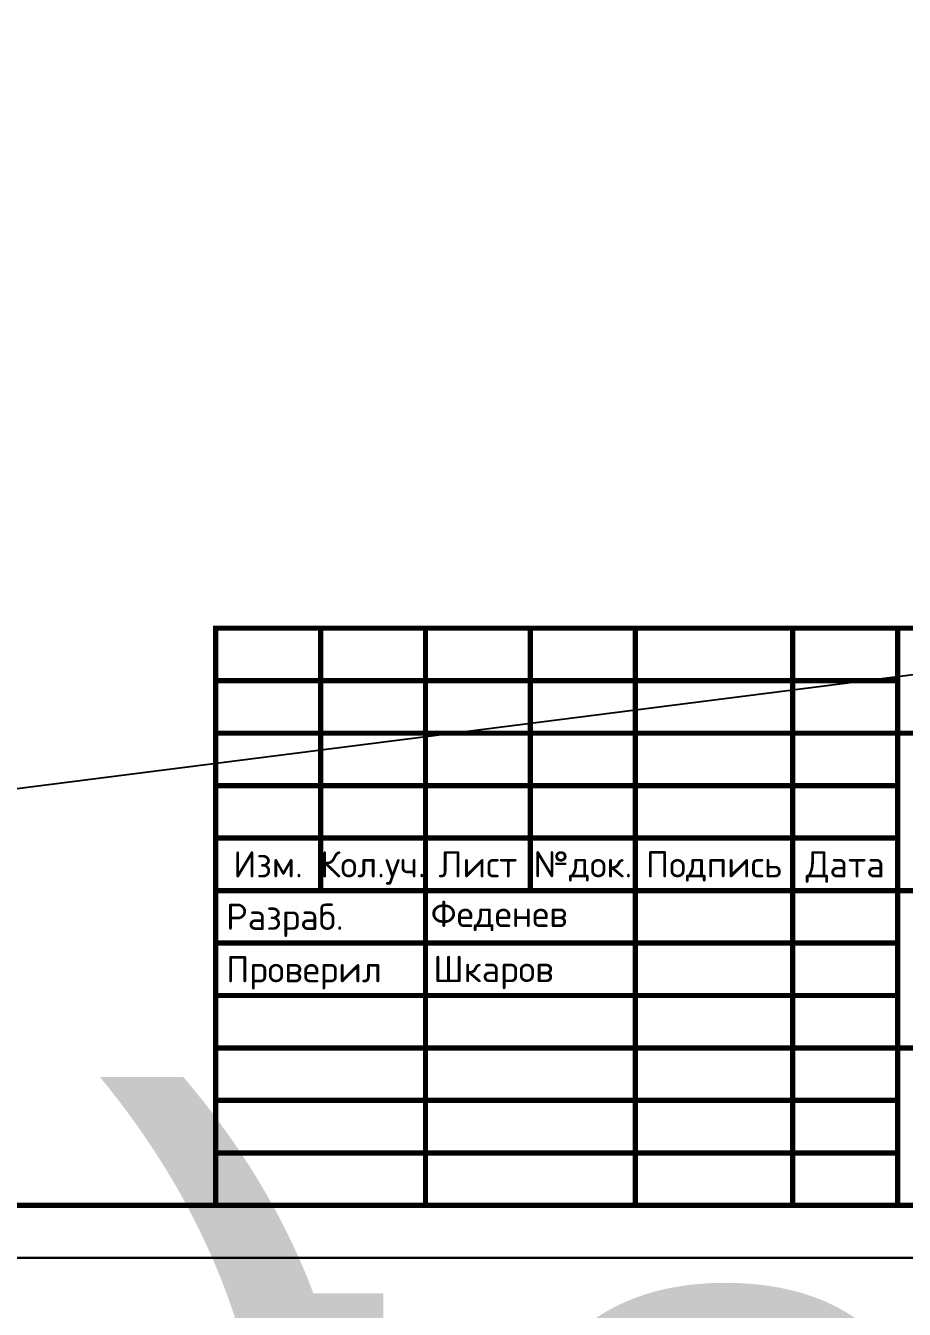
# Model space of a CAD drawing. Header units: millimetres. Extents: x -112426 to 8831, y 1218 to 38707.
# Drawn here: x 2643.9 to 2727.6, y 1396.3 to 1518.6 of the extents above; entities that cross this region are included whole.
import ezdxf
from ezdxf.enums import TextEntityAlignment as Align

# ---------------------------------------------------------------- set-up
doc = ezdxf.new("R2018")
doc.units = ezdxf.units.MM
doc.layers.add('Размеры на чертеже', color=250, linetype='Continuous', lineweight=25)
doc.styles.add('-ISOCPEUR-', font='isocpeur.ttf')
doc.styles.get("Standard").update_dxf_attribs({"font": 'arial.ttf'})

# ---------------------------------------------------------------- blocks, each defined once
blk = doc.blocks.new('*U168')
blk.add_lwpolyline([(0, 0), (420, 0), (420, -297), (0, -297)], close=True)
at = {"const_width": 0.5}
blk.add_lwpolyline([(20, -5), (415, -5), (415, -292), (20, -292)], close=True, dxfattribs=at)
for points in [[(230, -292), (230, -237), (415, -237)], [(240, -237), (240, -262)], [(250, -237), (250, -292)], [(260, -237), (260, -262)], [(270, -237), (270, -292)], [(285, -237), (285, -292)], [(295, -237), (295, -292)], [(230, -242), (295, -242)], [(230, -247), (295, -247)], [(295, -247), (415, -247)], [(230, -252), (295, -252)], [(230, -257), (295, -257)], [(230, -262), (415, -262)], [(230, -267), (295, -267)], [(230, -272), (295, -272)], [(230, -277), (295, -277)], [(295, -277), (415, -277)], [(230, -282), (295, -282)], [(230, -287), (295, -287)]]:
    blk.add_lwpolyline(points, dxfattribs=at)
at = {"style": '-ISOCPEUR-'}
for s, p in [('Изм.', (235, -259.5)), ('Кол.уч.', (245, -259.5)), ('Лист', (255, -259.5)), ('№док.', (265, -259.5)), ('Подпись', (277.5, -259.5)), ('Дата', (290, -259.5))]:
    blk.add_text(s, height=2.5, dxfattribs=at).set_placement(p, align=Align.MIDDLE_CENTER)
for s, p in [('Разраб.', (231, -264.5)), ('Проверил', (231, -269.5))]:
    blk.add_text(s, height=2.5, dxfattribs=at).set_placement(p, align=Align.MIDDLE_LEFT)
blk.add_attdef('РАЗРАБОТАЛ', text='', height=2.5, dxfattribs=at).set_placement((250.5, -264.22), align=Align.MIDDLE_LEFT)
at = {"style": '-ISOCPEUR-', "flags": 8}
for tag, height, p in [('ДАТА', 2.5, (290.07, -264.4)), ('ДАТА1', 2.5, (290.07, -269.4)), ('ЛИСТ', 3, (386.39, -271.92)), ('ЛИСТОВ', 3, (403.89, -271.92)), ('ФОРМАТ', 3, (380.97, -294.75))]:
    blk.add_attdef(tag, text='', height=height, dxfattribs=at).set_placement(p, align=Align.MIDDLE_CENTER)
at = {"style": '-ISOCPEUR-'}
blk.add_attdef('ПРОВЕРИЛ', (250.75, -270.73), '', height=2.5, dxfattribs=at)
at = {"lineweight": 30, "flags": 104}
blk.add_attdef('ИМЯ_ЧЕРТЕЖА', text='', height=3, dxfattribs=at).set_placement((333.63, -284.13), align=Align.MIDDLE_CENTER)

msp = doc.modelspace()

# ---------------------------------------------------------------- linework, layer by layer
for p, q in [((6610.206, 1951.39), (857.036, 1218.247)), ((1042.939, 1401.16), (6319.699, 1401.16))]:
    msp.add_line(p, q)

# ---------------------------------------------------------------- block references
at = {"layer": 'Размеры на чертеже', "lineweight": 90}
ref = msp.add_blockref('*U168', (1285.179, 1698.791), dxfattribs=at)
lines = msp.add_mtext('Общие данные (начало)', dxfattribs={"layer": '0', "insert": (1618.806, 1414.666), "char_height": 70, "attachment_point": 1})
ref.add_attrib('ИМЯ_ЧЕРТЕЖА', '', (1618.806, 1414.666), dxfattribs={"flags": 104}).embed_mtext(lines)
ref = msp.add_blockref('*U168', (1739.719, 1698.16), dxfattribs=at)
lines = msp.add_mtext('Общие данные (окончание)', dxfattribs={"layer": '0', "insert": (2073.346, 1414.035), "char_height": 70, "attachment_point": 1})
ref.add_attrib('ИМЯ_ЧЕРТЕЖА', '', (2073.346, 1414.035), dxfattribs={"flags": 104}).embed_mtext(lines)
ref = msp.add_blockref('*U168', (2432.015, 1698.16), dxfattribs=at)
ref.add_attrib('РАЗРАБОТАЛ', 'Феденев', dxfattribs={"layer": '0', "height": 2.5, "style": '-ISOCPEUR-'}).set_placement((2682.516, 1433.936), align=Align.MIDDLE_LEFT)
ref.add_attrib('ПРОВЕРИЛ', 'Шкаров', (2682.764, 1427.431), dxfattribs={"layer": '0', "height": 2.5, "style": '-ISOCPEUR-'})

doc.saveas('drawing.dxf')
